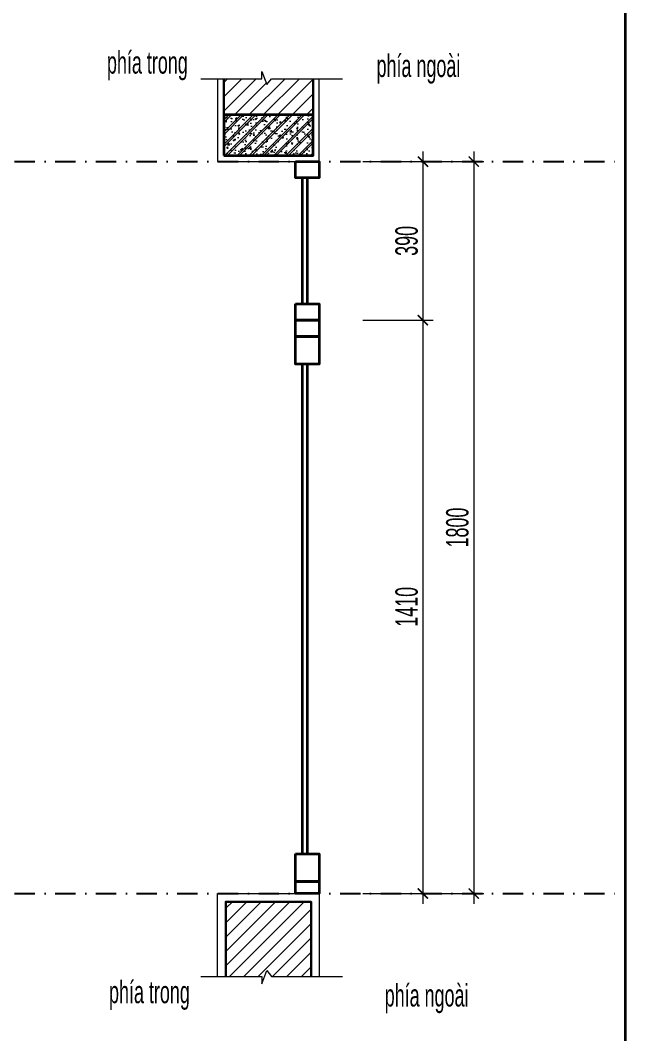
# Model space of a CAD drawing. Header units: inches. Extents: x 274208 to 641690, y -81912 to 129129.
# Drawn here: x 567103 to 568595, y 22473 to 24965 of the extents above; entities that cross this region are included whole.
import ezdxf

# ---------------------------------------------------------------- set-up
doc = ezdxf.new("R2010")
doc.units = ezdxf.units.IN
doc.header["$MEASUREMENT"] = 0
doc.header["$PDMODE"] = 3
doc.linetypes.add('DASHDOT', pattern=[1, 0.5, -0.25, 0, -0.25])
for name, color, linetype, lineweight in [('01.Cut', 255, 'Continuous', 35), ('05.Text', 253, 'Continuous', 18), ('06.betong', 2, 'Continuous', 35), ('08.Dim', 156, 'Continuous', 15), ('09.Hatch', 250, 'Continuous', 5), ('10.Text', 254, 'Continuous', 18), ('11.Khung bo', 32, 'Continuous', 50), ('Kinh', 5, 'Continuous', 35), ('nep', 9, 'Continuous', 15), ('wall', 4, 'Continuous', 9)]:
    doc.layers.add(name, color=color, linetype=linetype, lineweight=lineweight)
doc.layers.add('TRUC', color=250, linetype='DASHDOT')
doc.styles.add('TT5_Text Dim', font='hoatbif.shx', dxfattribs={"width": 0.6})
doc.dimstyles.new('TT5_Dim 1-25', dxfattribs={"dimscale": 25, "dimtxt": 2.2, "dimasz": 1, "dimexe": 1, "dimexo": 0, "dimgap": 0.5, "dimtad": 1, "dimdec": 0, "dimzin": 0, "dimdsep": 46, "dimtxsty": 'TT5_Text Dim', "dimblk": 'ARCHTICK', "dimcen": 0, "dimdle": 1, "dimclrd": 256, "dimclre": 256, "dimclrt": 1, "dimadec": 0, "dimazin": 0, "dimtfac": 0.015, "dimtdec": 0, "dimtix": 1, "dimtmove": 2, "dimatfit": 3, "dimldrblk": 'DOT', "dimfxl": 1, "dimtolj": 1, "dimtzin": 0, "dimlwd": -1, "dimlwe": -1, "dimarcsym": 1})

# ---------------------------------------------------------------- blocks, each defined once
blk = doc.blocks.new('100')
at = {"layer": '11.Khung bo', "const_width": 26.7}
blk.add_lwpolyline([(1860913, -945239.8), (1860913, -916940.1), (1896062.6, -916940.1), (1896062.6, -945239.8)], close=True, dxfattribs=at)
blk = doc.blocks.new('_ARCHTICK')
at = {"color": 0, "linetype": 'ByBlock', "const_width": 0.15}
blk.add_lwpolyline([(-0.5, -0.5), (0.5, 0.5)], dxfattribs=at)
blk = doc.blocks.new('*D1047')
at = {"layer": '08.Dim', "transparency": 16777216}
for p, q in [((568094, 24642.3), (568094, 24202.3)), ((567946.5, 24617.3), (568119, 24617.3)), ((567946.5, 24227.3), (568119, 24227.3))]:
    blk.add_line(p, q, dxfattribs=at)
at = {"layer": 'Defpoints', "color": 0, "transparency": 16777216}
for p in [(567946.5, 24617.3), (567946.5, 24227.3), (568094, 24227.3)]:
    blk.add_point(p, dxfattribs=at)
at = {"layer": '08.Dim', "transparency": 16777216, "xscale": 25, "yscale": 25, "zscale": 25}
for p, rotation in [((568094, 24617.3), 90), ((568094, 24227.3), 270)]:
    blk.add_blockref('_ARCHTICK', p, dxfattribs=dict(at, rotation=rotation))
at = {"layer": '08.Dim', "color": 1, "transparency": 16777216, "insert": (568054, 24422.3), "char_height": 55, "attachment_point": 5, "rotation": 90, "style": 'TT5_Text Dim'}
blk.add_mtext('\\A1;390', dxfattribs=at)
blk = doc.blocks.new('_DOT')
at = {"color": 1, "linetype": 'ByBlock'}
blk.add_line((-0.5, 0), (-1, 0), dxfattribs=at)
at = {"color": 1, "linetype": 'ByBlock', "const_width": 0.5}
blk.add_lwpolyline([(-0.25, 0, 1), (0.25, 0, 1)], format="xyb", close=True, dxfattribs=at)
blk = doc.blocks.new('*D1048')
at = {"layer": '08.Dim', "transparency": 16777216}
for p, q in [((568094, 24252.3), (568094, 22792.4)), ((567946.5, 24227.3), (568119, 24227.3)), ((567946.5, 22817.4), (568119, 22817.4))]:
    blk.add_line(p, q, dxfattribs=at)
at = {"layer": 'Defpoints', "color": 0, "transparency": 16777216}
for p in [(567946.5, 24227.3), (567946.5, 22817.4), (568094, 22817.4)]:
    blk.add_point(p, dxfattribs=at)
at = {"layer": '08.Dim', "transparency": 16777216, "xscale": 25, "yscale": 25, "zscale": 25}
for p, rotation in [((568094, 24227.3), 90), ((568094, 22817.4), 270)]:
    blk.add_blockref('_ARCHTICK', p, dxfattribs=dict(at, rotation=rotation))
at = {"layer": '08.Dim', "color": 1, "transparency": 16777216, "insert": (568054, 23522.4), "char_height": 55, "attachment_point": 5, "rotation": 90, "style": 'TT5_Text Dim'}
blk.add_mtext('\\A1;1410', dxfattribs=at)
blk = doc.blocks.new('*D1049')
at = {"layer": '08.Dim', "transparency": 16777216}
for p, q in [((568218.9, 24642.3), (568218.9, 22792.4)), ((567946.5, 24617.3), (568243.9, 24617.3)), ((567946.5, 22817.4), (568243.9, 22817.4))]:
    blk.add_line(p, q, dxfattribs=at)
at = {"layer": 'Defpoints', "color": 0, "transparency": 16777216}
for p in [(567946.5, 24617.3), (567946.5, 22817.4), (568218.9, 22817.4)]:
    blk.add_point(p, dxfattribs=at)
at = {"layer": '08.Dim', "transparency": 16777216, "xscale": 25, "yscale": 25, "zscale": 25}
for p, rotation in [((568218.9, 24617.3), 90), ((568218.9, 22817.4), 270)]:
    blk.add_blockref('_ARCHTICK', p, dxfattribs=dict(at, rotation=rotation))
at = {"layer": '08.Dim', "color": 1, "transparency": 16777216, "insert": (568178.9, 23717.4), "char_height": 55, "attachment_point": 5, "rotation": 90, "style": 'TT5_Text Dim'}
blk.add_mtext('\\A1;1800', dxfattribs=at)

msp = doc.modelspace()

# ---------------------------------------------------------------- hatches: boundary and pattern name
at = {"layer": '09.Hatch', "ltscale": 0.5}
h = msp.add_hatch(dxfattribs=at)
h.set_pattern_fill('ANSI31', color=256, scale=200, angle=90, style=0)
h.set_pattern_definition([(225, (568403.626, 30384.427), (-17.67767, 17.67767), [])])
h.paths.add_polyline_path([(567603.9, 24732.3), (567603.9, 24821.1), (567697.5, 24821.1), (567697.5, 24839), (567709.8, 24806.7), (567721.7, 24821.1), (567823.9, 24821.1), (567823.9, 24732.3)])
at = {"layer": '09.Hatch'}
h = msp.add_hatch(dxfattribs=at)
h.set_pattern_fill('BTONG1', color=256, scale=5, double=1, pattern_type=2)
h.set_pattern_definition([(50, (356980.21, 138952.37), (35.863009, -3.1376067), [3.75, -41.25]), (355, (356980.21, 138952.37), (-6.9375667, 37.6096067), [3, -33]), (100.4514, (356983.2, 138952.11), (28.925469, 34.471977), [3.1870095, -35.0571056]), (46.1842, (356980.21, 138962.37), (53.3620524, -8.275951), [5.625, -61.875]), (96.6356, (356984.66, 138961.68), (46.733135, 48.705894), [4.780514, -52.58565]), (351.1842, (356980.21, 138962.37), (46.733097, 48.70593), [4.5, -49.5]), (21, (356985.21, 138959.87), (29.8453526, -20.1309445), [3.75, -41.25]), (326, (356985.21, 138959.87), (12.1657666, 36.257502), [3, -33]), (71.4514, (356987.698, 138958.193), (42.0111314, 16.126525), [3.1870095, -35.0571056]), (37.5, (356980.211, 138952.37), (0.6079928, 16.6446927), [0, -32.6, 0, -33.5, 0, -33.125]), (7.5, (356980.211, 138952.37), (13.1534769, 19.7205856), [0, -19.1, 0, -31.85, 0, -12.625]), (327.5, (356969.061, 138952.37), (26.6911218, -1.1277436), [0, -12.5, 0, -39, 0, -51.75]), (317.5, (356964.06, 138952.37), (29.1593085, 5.0052491), [0, -16.25, 0, -25.9, 0, -36.75]), (45, (356980.21, 138952.37), (-15.0260191, 15.0260191), []), (45, (356980.21, 138958.495), (-15.0260191, 15.0260191), [])])
h.paths.add_polyline_path([(567603.9, 24632.3), (567823.9, 24632.3), (567823.9, 24732.3), (567603.9, 24732.3)])
at = {"layer": '09.Hatch', "ltscale": 0.5}
h = msp.add_hatch(dxfattribs=at)
h.set_pattern_fill('ANSI31', color=256, scale=200, angle=90, style=0)
h.set_pattern_definition([(225, (568403.626, 30364.137), (-17.67767, 17.67767), [])])
h.paths.add_polyline_path([(567608.9, 22797.4), (567608.9, 22613.6), (567697.5, 22613.6), (567697.5, 22595.7), (567709.8, 22628), (567721.7, 22613.6), (567818.9, 22613.6), (567818.9, 22797.4)])

# ---------------------------------------------------------------- linework, layer by layer
at = {"layer": '01.Cut'}
for points in [[(567780.9, 24617.3), (567838.9, 24617.3), (567838.9, 24577.3), (567780.9, 24577.3)], [(567780.9, 24267.3), (567838.9, 24267.3), (567838.9, 24227.3), (567780.9, 24227.3)], [(567780.9, 24227.3), (567838.9, 24227.3), (567838.9, 24187.3), (567780.9, 24187.3)], [(567780.9, 24187.3), (567838.9, 24187.3), (567838.9, 24119.3), (567780.9, 24119.3)], [(567780.9, 22915.4), (567838.9, 22915.4), (567838.9, 22847.4), (567780.9, 22847.4)], [(567780.9, 22847.4), (567838.9, 22847.4), (567838.9, 22817.4), (567780.9, 22817.4)]]:
    msp.add_lwpolyline(points, close=True, dxfattribs=at)
at = {"layer": '06.betong'}
msp.add_lwpolyline([(567603.9, 24632.3), (567823.9, 24632.3), (567823.9, 24732.3), (567603.9, 24732.3)], close=True, dxfattribs=at)
at = {"layer": 'Kinh', "ltscale": 0.5}
for p, q in [((567796.9, 24577.3), (567796.9, 24267.3)), ((567808.9, 24577.3), (567808.9, 24267.3)), ((567796.9, 24119.3), (567796.9, 22915.4)), ((567808.9, 24119.3), (567808.9, 22915.4))]:
    msp.add_line(p, q, dxfattribs=at)
at = {"layer": 'nep', "ltscale": 0.5}
for points in [[(567547.5, 24821.1), (567697.5, 24821.1), (567697.5, 24839), (567709.8, 24806.7), (567721.7, 24821.1), (567895.8, 24821.1)], [(567547.5, 22613.6), (567697.5, 22613.6), (567697.5, 22595.7), (567709.8, 22628), (567721.7, 22613.6), (567895.8, 22613.6)]]:
    msp.add_lwpolyline(points, dxfattribs=at)
at = {"layer": 'nep'}
for points in [[(567588.9, 24821.1), (567588.9, 24617.3), (567838.9, 24617.3), (567838.9, 24821.1)], [(567588.9, 22613.6), (567588.9, 22817.4), (567838.9, 22817.4), (567838.9, 22613.6)]]:
    msp.add_lwpolyline(points, dxfattribs=at)
at = {"layer": 'TRUC', "ltscale": 100}
for points in [[(564186.4, 24617.3), (568580.1, 24617.3)], [(564186.4, 22817.4), (568580.1, 22817.4)]]:
    msp.add_lwpolyline(points, dxfattribs=at)
at = {"layer": 'wall', "color": 0, "lineweight": 30}
for points in [[(567823.9, 24821.1), (567823.9, 24732.3), (567603.9, 24732.3), (567603.9, 24821.1)], [(567818.9, 22613.6), (567818.9, 22797.4), (567608.9, 22797.4), (567608.9, 22613.6)]]:
    msp.add_lwpolyline(points, dxfattribs=at)

# ---------------------------------------------------------------- block references
at = {"layer": '05.Text', "xscale": 0.25, "yscale": 0.25, "zscale": 0.25}
msp.add_blockref('100', (94576.4, 256187.3), dxfattribs=at)

# ---------------------------------------------------------------- texts
at = {"layer": '10.Text', "char_height": 55, "attachment_point": 6, "style": 'TT5_Text Dim'}
for s, insert in [('phÝa trong', (567515.4, 24852.8)), ('phÝa ngoµi', (568186, 24844.5)), ('phÝa trong', (567520.5, 22567)), ('phÝa ngoµi', (568206.1, 22558.8))]:
    msp.add_mtext(s, dxfattribs=dict(at, insert=insert))

# ---------------------------------------------------------------- dimensions: what is measured, and where the dimension line sits
at = {"layer": '08.Dim'}
for base, p1, p2, picture, middle in [((568094, 24227.3), (567946.5, 24617.3), (567946.5, 24227.3), '*D1047', (568054, 24422.3)), ((568218.9, 22817.4), (567946.5, 24617.3), (567946.5, 22817.4), '*D1049', (568178.9, 23717.4)), ((568094, 22817.4), (567946.5, 24227.3), (567946.5, 22817.4), '*D1048', (568054, 23522.4))]:
    dim = msp.add_linear_dim(base=base, p1=p1, p2=p2, angle=90, dimstyle='TT5_Dim 1-25', dxfattribs=at)
    dim.commit()
    dim.dimension.update_dxf_attribs({"geometry": picture, "text_midpoint": middle})

doc.saveas('drawing.dxf')
